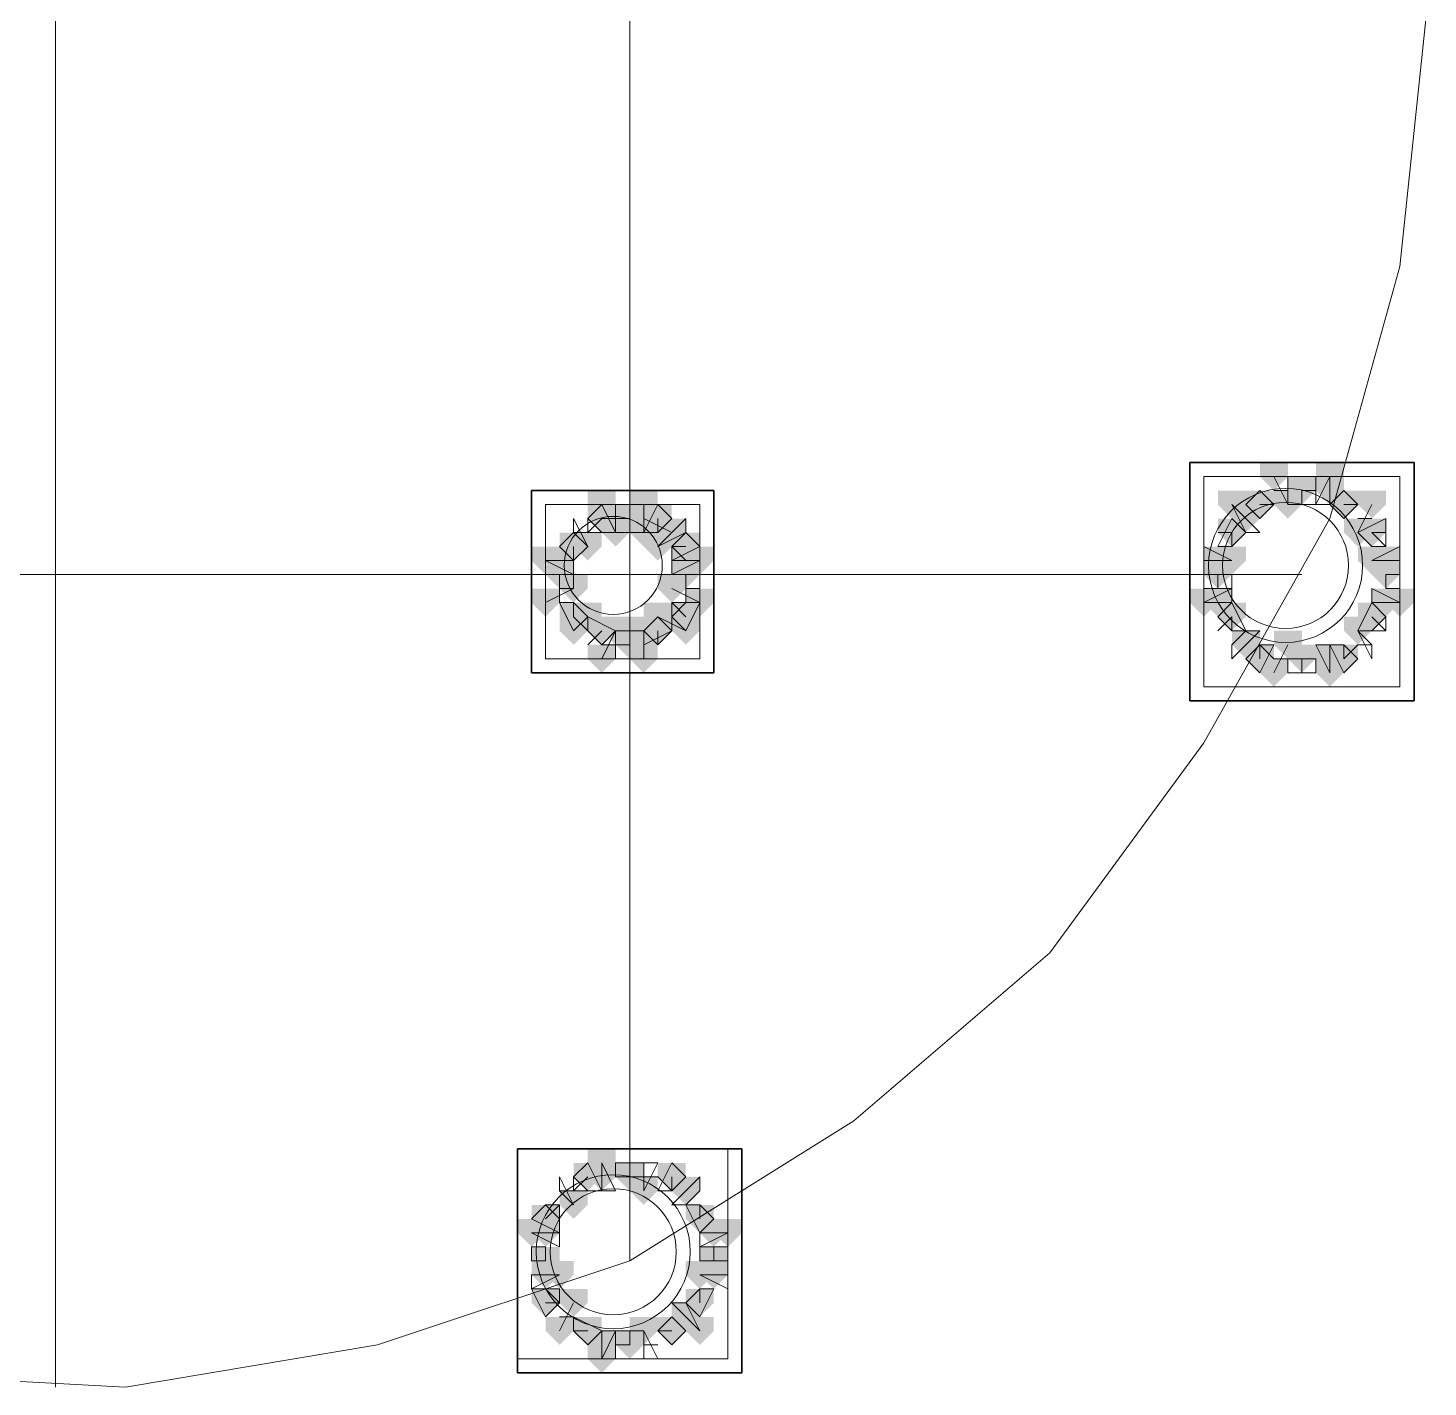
# Model space of a CAD drawing. Header units: millimetres. Extents: x 2315 to 4619, y 1334 to 1897.
# Drawn here: x 3611.92 to 3618.03, y 1548.66 to 1554.59 of the extents above; entities that cross this region are included whole.
import ezdxf

# ---------------------------------------------------------------- set-up
doc = ezdxf.new("R2010")
doc.units = ezdxf.units.MM
for name, color, linetype, true_color in [('PDF_10', 7, 'Continuous', 0x00b85c), ('PDF_AXIS', 7, 'Continuous', 0x00b85c), ('PDF_柱构件', 7, 'Continuous', 0x00b85c), ('PDF_转运站初步方案', 7, 'Continuous', 0x00b85c)]:
    doc.layers.add(name, color=color, linetype=linetype, true_color=true_color)
doc.layers.add('PDF_中心线层', color=1, linetype='Continuous')
doc.layers.add('PDF_粗实线层', color=7, linetype='Continuous')

msp = doc.modelspace()

# ---------------------------------------------------------------- hatches: boundary and pattern name
at = {"layer": 'PDF_10', "transparency": 33554559}
for points in [[(3617.478, 1552.6298), (3617.4169, 1552.6298), (3617.4169, 1552.5687), (3617.478, 1552.5076), (3617.5391, 1552.5687), (3617.5391, 1552.6298)], [(3617.478, 1552.6298), (3617.4169, 1552.6298), (3617.4169, 1552.5687), (3617.478, 1552.5076), (3617.5391, 1552.5687), (3617.5391, 1552.6298)], [(3617.2948, 1552.5687), (3617.2337, 1552.5687), (3617.2337, 1552.5076), (3617.2948, 1552.4466), (3617.3559, 1552.5076), (3617.3559, 1552.5687)], [(3617.2948, 1552.5687), (3617.2337, 1552.5687), (3617.2337, 1552.5076), (3617.2948, 1552.4466), (3617.3559, 1552.5076), (3617.3559, 1552.5687)], [(3617.2948, 1552.5687), (3617.2337, 1552.5687), (3617.2337, 1552.5076), (3617.2948, 1552.4466), (3617.3559, 1552.5076), (3617.3559, 1552.5687)], [(3617.6613, 1552.5687), (3617.6002, 1552.5687), (3617.6002, 1552.5076), (3617.6613, 1552.4466), (3617.7223, 1552.5076), (3617.7223, 1552.5687)], [(3617.6613, 1552.5687), (3617.6002, 1552.5687), (3617.6002, 1552.5076), (3617.6613, 1552.4466), (3617.7223, 1552.5076), (3617.7223, 1552.5687)], [(3617.6613, 1552.5687), (3617.6002, 1552.5687), (3617.6002, 1552.5076), (3617.6613, 1552.4466), (3617.7223, 1552.5076), (3617.7223, 1552.5687)], [(3614.424, 1552.5076), (3614.3629, 1552.5076), (3614.3629, 1552.4466), (3614.424, 1552.3855), (3614.485, 1552.4466), (3614.485, 1552.5076)], [(3614.424, 1552.5076), (3614.3629, 1552.5076), (3614.3629, 1552.4466), (3614.424, 1552.3855), (3614.485, 1552.4466), (3614.485, 1552.5076)], [(3614.5461, 1552.5076), (3614.485, 1552.5076), (3614.485, 1552.4466), (3614.5461, 1552.3855), (3614.6072, 1552.4466), (3614.6072, 1552.5076)], [(3614.5461, 1552.5076), (3614.485, 1552.5076), (3614.485, 1552.4466), (3614.5461, 1552.3855), (3614.6072, 1552.4466), (3614.6072, 1552.5076)], [(3614.6683, 1552.5076), (3614.6072, 1552.5076), (3614.6072, 1552.4466), (3614.6683, 1552.3855), (3614.7294, 1552.4466), (3614.7294, 1552.5076)], [(3614.6683, 1552.5076), (3614.6072, 1552.5076), (3614.6072, 1552.4466), (3614.6683, 1552.3855), (3614.7294, 1552.4466), (3614.7294, 1552.5076)], [(3617.1726, 1552.4466), (3617.1115, 1552.4466), (3617.1115, 1552.3855), (3617.1726, 1552.3244), (3617.2337, 1552.3855), (3617.2337, 1552.4466)], [(3617.1726, 1552.4466), (3617.1115, 1552.4466), (3617.1115, 1552.3855), (3617.1726, 1552.3244), (3617.2337, 1552.3855), (3617.2337, 1552.4466)], [(3617.7834, 1552.4466), (3617.7223, 1552.4466), (3617.7223, 1552.3855), (3617.7834, 1552.3244), (3617.8445, 1552.3855), (3617.8445, 1552.4466)], [(3617.7834, 1552.4466), (3617.7223, 1552.4466), (3617.7223, 1552.3855), (3617.7834, 1552.3244), (3617.8445, 1552.3855), (3617.8445, 1552.4466)], [(3614.3018, 1552.3855), (3614.2407, 1552.3855), (3614.2407, 1552.3244), (3614.3018, 1552.2633), (3614.3629, 1552.3244), (3614.3629, 1552.3855)], [(3614.3018, 1552.3855), (3614.2407, 1552.3855), (3614.2407, 1552.3244), (3614.3018, 1552.2633), (3614.3629, 1552.3244), (3614.3629, 1552.3855)], [(3614.3018, 1552.3855), (3614.2407, 1552.3855), (3614.2407, 1552.3244), (3614.3018, 1552.2633), (3614.3629, 1552.3244), (3614.3629, 1552.3855)], [(3614.7904, 1552.3855), (3614.7294, 1552.3855), (3614.7294, 1552.3244), (3614.7904, 1552.2633), (3614.8515, 1552.3244), (3614.8515, 1552.3855)], [(3614.7904, 1552.3855), (3614.7294, 1552.3855), (3614.7294, 1552.3244), (3614.7904, 1552.2633), (3614.8515, 1552.3244), (3614.8515, 1552.3855)], [(3614.2407, 1552.2633), (3614.1796, 1552.2633), (3614.1796, 1552.2022), (3614.2407, 1552.1412), (3614.3018, 1552.2022), (3614.3018, 1552.2633)], [(3614.2407, 1552.2633), (3614.1796, 1552.2633), (3614.1796, 1552.2022), (3614.2407, 1552.1412), (3614.3018, 1552.2022), (3614.3018, 1552.2633)], [(3614.7904, 1552.2633), (3614.7294, 1552.2633), (3614.7294, 1552.2022), (3614.7904, 1552.1412), (3614.8515, 1552.2022), (3614.8515, 1552.2633)], [(3614.7904, 1552.2633), (3614.7294, 1552.2633), (3614.7294, 1552.2022), (3614.7904, 1552.1412), (3614.8515, 1552.2022), (3614.8515, 1552.2633)], [(3617.1115, 1552.2633), (3617.0505, 1552.2633), (3617.0505, 1552.2022), (3617.1115, 1552.1412), (3617.1726, 1552.2022), (3617.1726, 1552.2633)], [(3617.1115, 1552.2633), (3617.0505, 1552.2633), (3617.0505, 1552.2022), (3617.1115, 1552.1412), (3617.1726, 1552.2022), (3617.1726, 1552.2633)], [(3617.1115, 1552.2633), (3617.0505, 1552.2633), (3617.0505, 1552.2022), (3617.1115, 1552.1412), (3617.1726, 1552.2022), (3617.1726, 1552.2633)], [(3617.8445, 1552.2633), (3617.7834, 1552.2633), (3617.7834, 1552.2022), (3617.8445, 1552.1412), (3617.9056, 1552.2022), (3617.9056, 1552.2633)], [(3617.8445, 1552.2633), (3617.7834, 1552.2633), (3617.7834, 1552.2022), (3617.8445, 1552.1412), (3617.9056, 1552.2022), (3617.9056, 1552.2633)], [(3614.3018, 1552.0801), (3614.2407, 1552.0801), (3614.2407, 1552.019), (3614.3018, 1551.9579), (3614.3629, 1552.019), (3614.3629, 1552.0801)], [(3614.3018, 1552.0801), (3614.2407, 1552.0801), (3614.2407, 1552.019), (3614.3018, 1551.9579), (3614.3629, 1552.019), (3614.3629, 1552.0801)], [(3614.7904, 1552.0801), (3614.7294, 1552.0801), (3614.7294, 1552.019), (3614.7904, 1551.9579), (3614.8515, 1552.019), (3614.8515, 1552.0801)], [(3614.7904, 1552.0801), (3614.7294, 1552.0801), (3614.7294, 1552.019), (3614.7904, 1551.9579), (3614.8515, 1552.019), (3614.8515, 1552.0801)], [(3617.1726, 1552.0801), (3617.1115, 1552.0801), (3617.1115, 1552.019), (3617.1726, 1551.9579), (3617.2337, 1552.019), (3617.2337, 1552.0801)], [(3617.1726, 1552.0801), (3617.1115, 1552.0801), (3617.1115, 1552.019), (3617.1726, 1551.9579), (3617.2337, 1552.019), (3617.2337, 1552.0801)], [(3617.7834, 1552.0801), (3617.7223, 1552.0801), (3617.7223, 1552.019), (3617.7834, 1551.9579), (3617.8445, 1552.019), (3617.8445, 1552.0801)], [(3617.7834, 1552.0801), (3617.7223, 1552.0801), (3617.7223, 1552.019), (3617.7834, 1551.9579), (3617.8445, 1552.019), (3617.8445, 1552.0801)], [(3614.424, 1552.019), (3614.3629, 1552.019), (3614.3629, 1551.9579), (3614.424, 1551.8968), (3614.485, 1551.9579), (3614.485, 1552.019)], [(3614.424, 1552.019), (3614.3629, 1552.019), (3614.3629, 1551.9579), (3614.424, 1551.8968), (3614.485, 1551.9579), (3614.485, 1552.019)], [(3614.6683, 1552.019), (3614.6072, 1552.019), (3614.6072, 1551.9579), (3614.6683, 1551.8968), (3614.7294, 1551.9579), (3614.7294, 1552.019)], [(3614.6683, 1552.019), (3614.6072, 1552.019), (3614.6072, 1551.9579), (3614.6683, 1551.8968), (3614.7294, 1551.9579), (3614.7294, 1552.019)], [(3614.5461, 1551.9579), (3614.485, 1551.9579), (3614.485, 1551.8968), (3614.5461, 1551.8357), (3614.6072, 1551.8968), (3614.6072, 1551.9579)], [(3614.5461, 1551.9579), (3614.485, 1551.9579), (3614.485, 1551.8968), (3614.5461, 1551.8357), (3614.6072, 1551.8968), (3614.6072, 1551.9579)], [(3617.2948, 1551.8968), (3617.2337, 1551.8968), (3617.2337, 1551.8357), (3617.2948, 1551.7747), (3617.3559, 1551.8357), (3617.3559, 1551.8968)], [(3617.2948, 1551.8968), (3617.2337, 1551.8968), (3617.2337, 1551.8357), (3617.2948, 1551.7747), (3617.3559, 1551.8357), (3617.3559, 1551.8968)], [(3617.478, 1551.8968), (3617.4169, 1551.8968), (3617.4169, 1551.8357), (3617.478, 1551.7747), (3617.5391, 1551.8357), (3617.5391, 1551.8968)], [(3617.478, 1551.8968), (3617.4169, 1551.8968), (3617.4169, 1551.8357), (3617.478, 1551.7747), (3617.5391, 1551.8357), (3617.5391, 1551.8968)], [(3617.6613, 1551.8968), (3617.6002, 1551.8968), (3617.6002, 1551.8357), (3617.6613, 1551.7747), (3617.7223, 1551.8357), (3617.7223, 1551.8968)], [(3617.6613, 1551.8968), (3617.6002, 1551.8968), (3617.6002, 1551.8357), (3617.6613, 1551.7747), (3617.7223, 1551.8357), (3617.7223, 1551.8968)], [(3614.3629, 1549.6368), (3614.3018, 1549.6368), (3614.3018, 1549.5757), (3614.3629, 1549.5147), (3614.424, 1549.5757), (3614.424, 1549.6368)], [(3614.3629, 1549.6368), (3614.3018, 1549.6368), (3614.3018, 1549.5757), (3614.3629, 1549.5147), (3614.424, 1549.5757), (3614.424, 1549.6368)], [(3614.5461, 1549.6368), (3614.485, 1549.6368), (3614.485, 1549.5757), (3614.5461, 1549.5147), (3614.6072, 1549.5757), (3614.6072, 1549.6368)], [(3614.5461, 1549.6368), (3614.485, 1549.6368), (3614.485, 1549.5757), (3614.5461, 1549.5147), (3614.6072, 1549.5757), (3614.6072, 1549.6368)], [(3614.7294, 1549.6368), (3614.6683, 1549.6368), (3614.6683, 1549.5757), (3614.7294, 1549.5147), (3614.7904, 1549.5757), (3614.7904, 1549.6368)], [(3614.7294, 1549.6368), (3614.6683, 1549.6368), (3614.6683, 1549.5757), (3614.7294, 1549.5147), (3614.7904, 1549.5757), (3614.7904, 1549.6368)], [(3614.1796, 1549.4536), (3614.1186, 1549.4536), (3614.1186, 1549.3925), (3614.1796, 1549.3314), (3614.2407, 1549.3925), (3614.2407, 1549.4536)], [(3614.1796, 1549.4536), (3614.1186, 1549.4536), (3614.1186, 1549.3925), (3614.1796, 1549.3314), (3614.2407, 1549.3925), (3614.2407, 1549.4536)], [(3614.8515, 1549.4536), (3614.7904, 1549.4536), (3614.7904, 1549.3925), (3614.8515, 1549.3314), (3614.9126, 1549.3925), (3614.9126, 1549.4536)], [(3614.8515, 1549.4536), (3614.7904, 1549.4536), (3614.7904, 1549.3925), (3614.8515, 1549.3314), (3614.9126, 1549.3925), (3614.9126, 1549.4536)], [(3614.1796, 1549.2703), (3614.1186, 1549.2703), (3614.1186, 1549.2093), (3614.1796, 1549.1482), (3614.2407, 1549.2093), (3614.2407, 1549.2703)], [(3614.1796, 1549.2703), (3614.1186, 1549.2703), (3614.1186, 1549.2093), (3614.1796, 1549.1482), (3614.2407, 1549.2093), (3614.2407, 1549.2703)], [(3614.9126, 1549.2703), (3614.8515, 1549.2703), (3614.8515, 1549.2093), (3614.9126, 1549.1482), (3614.9737, 1549.2093), (3614.9737, 1549.2703)], [(3614.9126, 1549.2703), (3614.8515, 1549.2703), (3614.8515, 1549.2093), (3614.9126, 1549.1482), (3614.9737, 1549.2093), (3614.9737, 1549.2703)], [(3614.1796, 1549.0871), (3614.1186, 1549.0871), (3614.1186, 1549.026), (3614.1796, 1548.9649), (3614.2407, 1549.026), (3614.2407, 1549.0871)], [(3614.1796, 1549.0871), (3614.1186, 1549.0871), (3614.1186, 1549.026), (3614.1796, 1548.9649), (3614.2407, 1549.026), (3614.2407, 1549.0871)], [(3614.8515, 1549.0871), (3614.7904, 1549.0871), (3614.7904, 1549.026), (3614.8515, 1548.9649), (3614.9126, 1549.026), (3614.9126, 1549.0871)], [(3614.8515, 1549.0871), (3614.7904, 1549.0871), (3614.7904, 1549.026), (3614.8515, 1548.9649), (3614.9126, 1549.026), (3614.9126, 1549.0871)], [(3614.8515, 1549.0871), (3614.7904, 1549.0871), (3614.7904, 1549.026), (3614.8515, 1548.9649), (3614.9126, 1549.026), (3614.9126, 1549.0871)], [(3614.3629, 1548.9649), (3614.3018, 1548.9649), (3614.3018, 1548.9039), (3614.3629, 1548.8428), (3614.424, 1548.9039), (3614.424, 1548.9649)], [(3614.3629, 1548.9649), (3614.3018, 1548.9649), (3614.3018, 1548.9039), (3614.3629, 1548.8428), (3614.424, 1548.9039), (3614.424, 1548.9649)], [(3614.7294, 1548.9649), (3614.6683, 1548.9649), (3614.6683, 1548.9039), (3614.7294, 1548.8428), (3614.7904, 1548.9039), (3614.7904, 1548.9649)], [(3614.7294, 1548.9649), (3614.6683, 1548.9649), (3614.6683, 1548.9039), (3614.7294, 1548.8428), (3614.7904, 1548.9039), (3614.7904, 1548.9649)], [(3614.7294, 1548.9649), (3614.6683, 1548.9649), (3614.6683, 1548.9039), (3614.7294, 1548.8428), (3614.7904, 1548.9039), (3614.7904, 1548.9649)], [(3614.5461, 1548.9039), (3614.485, 1548.9039), (3614.485, 1548.8428), (3614.5461, 1548.7817), (3614.6072, 1548.8428), (3614.6072, 1548.9039)], [(3614.5461, 1548.9039), (3614.485, 1548.9039), (3614.485, 1548.8428), (3614.5461, 1548.7817), (3614.6072, 1548.8428), (3614.6072, 1548.9039)]]:
    msp.add_hatch(color=256, dxfattribs=at).paths.add_polyline_path(points)
at = {"layer": 'PDF_柱构件', "transparency": 33554559}
for points in [[(3617.3559, 1552.6909), (3617.2948, 1552.6909), (3617.2948, 1552.6298), (3617.3559, 1552.5687), (3617.4169, 1552.6298), (3617.4169, 1552.6909)], [(3617.6002, 1552.6909), (3617.5391, 1552.6909), (3617.5391, 1552.6298), (3617.6002, 1552.5687), (3617.6613, 1552.6298), (3617.6613, 1552.6909)], [(3617.6002, 1552.6298), (3617.5391, 1552.6298), (3617.5391, 1552.5687), (3617.6002, 1552.5076), (3617.6613, 1552.5687), (3617.6613, 1552.6298)], [(3614.424, 1552.5687), (3614.3629, 1552.5687), (3614.3629, 1552.5076), (3614.424, 1552.4466), (3614.485, 1552.5076), (3614.485, 1552.5687)], [(3614.6072, 1552.5687), (3614.5461, 1552.5687), (3614.5461, 1552.5076), (3614.6072, 1552.4466), (3614.6683, 1552.5076), (3614.6683, 1552.5687)], [(3617.1726, 1552.5687), (3617.1115, 1552.5687), (3617.1115, 1552.5076), (3617.1726, 1552.4466), (3617.2337, 1552.5076), (3617.2337, 1552.5687)], [(3617.4169, 1552.5687), (3617.3559, 1552.5687), (3617.3559, 1552.5076), (3617.4169, 1552.4466), (3617.478, 1552.5076), (3617.478, 1552.5687)], [(3617.7834, 1552.5687), (3617.7223, 1552.5687), (3617.7223, 1552.5076), (3617.7834, 1552.4466), (3617.8445, 1552.5076), (3617.8445, 1552.5687)], [(3614.6072, 1552.5076), (3614.5461, 1552.5076), (3614.5461, 1552.4466), (3614.6072, 1552.3855), (3614.6683, 1552.4466), (3614.6683, 1552.5076)], [(3617.2337, 1552.5076), (3617.1726, 1552.5076), (3617.1726, 1552.4466), (3617.2337, 1552.3855), (3617.2948, 1552.4466), (3617.2948, 1552.5076)], [(3614.485, 1552.4466), (3614.424, 1552.4466), (3614.424, 1552.3855), (3614.485, 1552.3244), (3614.5461, 1552.3855), (3614.5461, 1552.4466)], [(3614.6072, 1552.4466), (3614.5461, 1552.4466), (3614.5461, 1552.3855), (3614.6072, 1552.3244), (3614.6683, 1552.3855), (3614.6683, 1552.4466)], [(3614.7294, 1552.4466), (3614.6683, 1552.4466), (3614.6683, 1552.3855), (3614.7294, 1552.3244), (3614.7904, 1552.3855), (3614.7904, 1552.4466)], [(3617.7223, 1552.4466), (3617.6613, 1552.4466), (3617.6613, 1552.3855), (3617.7223, 1552.3244), (3617.7834, 1552.3855), (3617.7834, 1552.4466)], [(3614.3629, 1552.3855), (3614.3018, 1552.3855), (3614.3018, 1552.3244), (3614.3629, 1552.2633), (3614.424, 1552.3244), (3614.424, 1552.3855)], [(3614.6683, 1552.3855), (3614.6072, 1552.3855), (3614.6072, 1552.3244), (3614.6683, 1552.2633), (3614.7294, 1552.3244), (3614.7294, 1552.3855)], [(3614.1796, 1552.3244), (3614.1186, 1552.3244), (3614.1186, 1552.2633), (3614.1796, 1552.2022), (3614.2407, 1552.2633), (3614.2407, 1552.3244)], [(3614.2407, 1552.3244), (3614.1796, 1552.3244), (3614.1796, 1552.2633), (3614.2407, 1552.2022), (3614.3018, 1552.2633), (3614.3018, 1552.3244)], [(3614.7904, 1552.3244), (3614.7294, 1552.3244), (3614.7294, 1552.2633), (3614.7904, 1552.2022), (3614.8515, 1552.2633), (3614.8515, 1552.3244)], [(3614.8515, 1552.3244), (3614.7904, 1552.3244), (3614.7904, 1552.2633), (3614.8515, 1552.2022), (3614.9126, 1552.2633), (3614.9126, 1552.3244)], [(3617.1115, 1552.3244), (3617.0505, 1552.3244), (3617.0505, 1552.2633), (3617.1115, 1552.2022), (3617.1726, 1552.2633), (3617.1726, 1552.3244)], [(3617.1726, 1552.3244), (3617.1115, 1552.3244), (3617.1115, 1552.2633), (3617.1726, 1552.2022), (3617.2337, 1552.2633), (3617.2337, 1552.3244)], [(3617.7834, 1552.3244), (3617.7223, 1552.3244), (3617.7223, 1552.2633), (3617.7834, 1552.2022), (3617.8445, 1552.2633), (3617.8445, 1552.3244)], [(3617.8445, 1552.3244), (3617.7834, 1552.3244), (3617.7834, 1552.2633), (3617.8445, 1552.2022), (3617.9056, 1552.2633), (3617.9056, 1552.3244)], [(3614.3018, 1552.2022), (3614.2407, 1552.2022), (3614.2407, 1552.1412), (3614.3018, 1552.0801), (3614.3629, 1552.1412), (3614.3629, 1552.2022)], [(3614.7294, 1552.2022), (3614.6683, 1552.2022), (3614.6683, 1552.1412), (3614.7294, 1552.0801), (3614.7904, 1552.1412), (3614.7904, 1552.2022)], [(3614.1796, 1552.1412), (3614.1186, 1552.1412), (3614.1186, 1552.0801), (3614.1796, 1552.019), (3614.2407, 1552.0801), (3614.2407, 1552.1412)], [(3614.8515, 1552.1412), (3614.7904, 1552.1412), (3614.7904, 1552.0801), (3614.8515, 1552.019), (3614.9126, 1552.0801), (3614.9126, 1552.1412)], [(3617.0505, 1552.1412), (3616.9894, 1552.1412), (3616.9894, 1552.0801), (3617.0505, 1552.019), (3617.1115, 1552.0801), (3617.1115, 1552.1412)], [(3617.1115, 1552.1412), (3617.0505, 1552.1412), (3617.0505, 1552.0801), (3617.1115, 1552.019), (3617.1726, 1552.0801), (3617.1726, 1552.1412)], [(3617.8445, 1552.1412), (3617.7834, 1552.1412), (3617.7834, 1552.0801), (3617.8445, 1552.019), (3617.9056, 1552.0801), (3617.9056, 1552.1412)], [(3617.9056, 1552.1412), (3617.8445, 1552.1412), (3617.8445, 1552.0801), (3617.9056, 1552.019), (3617.9667, 1552.0801), (3617.9667, 1552.1412)], [(3614.3629, 1552.0801), (3614.3018, 1552.0801), (3614.3018, 1552.019), (3614.3629, 1551.9579), (3614.424, 1552.019), (3614.424, 1552.0801)], [(3614.6683, 1552.0801), (3614.6072, 1552.0801), (3614.6072, 1552.019), (3614.6683, 1551.9579), (3614.7294, 1552.019), (3614.7294, 1552.0801)], [(3614.3018, 1552.019), (3614.2407, 1552.019), (3614.2407, 1551.9579), (3614.3018, 1551.8968), (3614.3629, 1551.9579), (3614.3629, 1552.019)], [(3614.485, 1552.019), (3614.424, 1552.019), (3614.424, 1551.9579), (3614.485, 1551.8968), (3614.5461, 1551.9579), (3614.5461, 1552.019)], [(3614.6072, 1552.019), (3614.5461, 1552.019), (3614.5461, 1551.9579), (3614.6072, 1551.8968), (3614.6683, 1551.9579), (3614.6683, 1552.019)], [(3614.7904, 1552.019), (3614.7294, 1552.019), (3614.7294, 1551.9579), (3614.7904, 1551.8968), (3614.8515, 1551.9579), (3614.8515, 1552.019)], [(3617.7223, 1552.019), (3617.6613, 1552.019), (3617.6613, 1551.9579), (3617.7223, 1551.8968), (3617.7834, 1551.9579), (3617.7834, 1552.019)], [(3614.6072, 1551.9579), (3614.5461, 1551.9579), (3614.5461, 1551.8968), (3614.6072, 1551.8357), (3614.6683, 1551.8968), (3614.6683, 1551.9579)], [(3617.2337, 1551.9579), (3617.1726, 1551.9579), (3617.1726, 1551.8968), (3617.2337, 1551.8357), (3617.2948, 1551.8968), (3617.2948, 1551.9579)], [(3617.4169, 1551.9579), (3617.3559, 1551.9579), (3617.3559, 1551.8968), (3617.4169, 1551.8357), (3617.478, 1551.8968), (3617.478, 1551.9579)], [(3614.424, 1551.8968), (3614.3629, 1551.8968), (3614.3629, 1551.8357), (3614.424, 1551.7747), (3614.485, 1551.8357), (3614.485, 1551.8968)], [(3614.6072, 1551.8968), (3614.5461, 1551.8968), (3614.5461, 1551.8357), (3614.6072, 1551.7747), (3614.6683, 1551.8357), (3614.6683, 1551.8968)], [(3617.6002, 1551.8968), (3617.5391, 1551.8968), (3617.5391, 1551.8357), (3617.6002, 1551.7747), (3617.6613, 1551.8357), (3617.6613, 1551.8968)], [(3617.3559, 1551.8357), (3617.2948, 1551.8357), (3617.2948, 1551.7747), (3617.3559, 1551.7136), (3617.4169, 1551.7747), (3617.4169, 1551.8357)], [(3617.6002, 1551.8357), (3617.5391, 1551.8357), (3617.5391, 1551.7747), (3617.6002, 1551.7136), (3617.6613, 1551.7747), (3617.6613, 1551.8357)], [(3614.424, 1549.6979), (3614.3629, 1549.6979), (3614.3629, 1549.6368), (3614.424, 1549.5757), (3614.485, 1549.6368), (3614.485, 1549.6979)], [(3614.424, 1549.6368), (3614.3629, 1549.6368), (3614.3629, 1549.5757), (3614.424, 1549.5147), (3614.485, 1549.5757), (3614.485, 1549.6368)], [(3614.6072, 1549.5757), (3614.5461, 1549.5757), (3614.5461, 1549.5147), (3614.6072, 1549.4536), (3614.6683, 1549.5147), (3614.6683, 1549.5757)], [(3614.7904, 1549.5757), (3614.7294, 1549.5757), (3614.7294, 1549.5147), (3614.7904, 1549.4536), (3614.8515, 1549.5147), (3614.8515, 1549.5757)], [(3614.3018, 1549.5147), (3614.2407, 1549.5147), (3614.2407, 1549.4536), (3614.3018, 1549.3925), (3614.3629, 1549.4536), (3614.3629, 1549.5147)], [(3614.1186, 1549.3925), (3614.0575, 1549.3925), (3614.0575, 1549.3314), (3614.1186, 1549.2703), (3614.1796, 1549.3314), (3614.1796, 1549.3925)], [(3614.1796, 1549.3925), (3614.1186, 1549.3925), (3614.1186, 1549.3314), (3614.1796, 1549.2703), (3614.2407, 1549.3314), (3614.2407, 1549.3925)], [(3614.9126, 1549.3925), (3614.8515, 1549.3925), (3614.8515, 1549.3314), (3614.9126, 1549.2703), (3614.9737, 1549.3314), (3614.9737, 1549.3925)], [(3614.9737, 1549.3925), (3614.9126, 1549.3925), (3614.9126, 1549.3314), (3614.9737, 1549.2703), (3615.0348, 1549.3314), (3615.0348, 1549.3925)], [(3614.1796, 1549.2093), (3614.1186, 1549.2093), (3614.1186, 1549.1482), (3614.1796, 1549.0871), (3614.2407, 1549.1482), (3614.2407, 1549.2093)], [(3614.2407, 1549.2093), (3614.1796, 1549.2093), (3614.1796, 1549.1482), (3614.2407, 1549.0871), (3614.3018, 1549.1482), (3614.3018, 1549.2093)], [(3614.8515, 1549.2093), (3614.7904, 1549.2093), (3614.7904, 1549.1482), (3614.8515, 1549.0871), (3614.9126, 1549.1482), (3614.9126, 1549.2093)], [(3614.9126, 1549.2093), (3614.8515, 1549.2093), (3614.8515, 1549.1482), (3614.9126, 1549.0871), (3614.9737, 1549.1482), (3614.9737, 1549.2093)], [(3614.3018, 1549.0871), (3614.2407, 1549.0871), (3614.2407, 1549.026), (3614.3018, 1548.9649), (3614.3629, 1549.026), (3614.3629, 1549.0871)], [(3614.7904, 1549.026), (3614.7294, 1549.026), (3614.7294, 1548.9649), (3614.7904, 1548.9039), (3614.8515, 1548.9649), (3614.8515, 1549.026)], [(3614.2407, 1548.9649), (3614.1796, 1548.9649), (3614.1796, 1548.9039), (3614.2407, 1548.8428), (3614.3018, 1548.9039), (3614.3018, 1548.9649)], [(3614.6072, 1548.9649), (3614.5461, 1548.9649), (3614.5461, 1548.9039), (3614.6072, 1548.8428), (3614.6683, 1548.9039), (3614.6683, 1548.9649)], [(3614.8515, 1548.9649), (3614.7904, 1548.9649), (3614.7904, 1548.9039), (3614.8515, 1548.8428), (3614.9126, 1548.9039), (3614.9126, 1548.9649)], [(3614.424, 1548.9039), (3614.3629, 1548.9039), (3614.3629, 1548.8428), (3614.424, 1548.7817), (3614.485, 1548.8428), (3614.485, 1548.9039)], [(3614.424, 1548.8428), (3614.3629, 1548.8428), (3614.3629, 1548.7817), (3614.424, 1548.7206), (3614.485, 1548.7817), (3614.485, 1548.8428)]]:
    msp.add_hatch(color=256, dxfattribs=at).paths.add_polyline_path(points)
at = {"layer": 'PDF_转运站初步方案', "transparency": 33554559}
for points in [[(3617.478, 1552.6298), (3617.4169, 1552.6298), (3617.4169, 1552.5687), (3617.478, 1552.5076), (3617.5391, 1552.5687), (3617.5391, 1552.6298)], [(3617.478, 1552.6298), (3617.4169, 1552.6298), (3617.4169, 1552.5687), (3617.478, 1552.5076), (3617.5391, 1552.5687), (3617.5391, 1552.6298)], [(3617.2948, 1552.5687), (3617.2337, 1552.5687), (3617.2337, 1552.5076), (3617.2948, 1552.4466), (3617.3559, 1552.5076), (3617.3559, 1552.5687)], [(3617.2948, 1552.5687), (3617.2337, 1552.5687), (3617.2337, 1552.5076), (3617.2948, 1552.4466), (3617.3559, 1552.5076), (3617.3559, 1552.5687)], [(3617.6613, 1552.5687), (3617.6002, 1552.5687), (3617.6002, 1552.5076), (3617.6613, 1552.4466), (3617.7223, 1552.5076), (3617.7223, 1552.5687)], [(3617.6613, 1552.5687), (3617.6002, 1552.5687), (3617.6002, 1552.5076), (3617.6613, 1552.4466), (3617.7223, 1552.5076), (3617.7223, 1552.5687)], [(3614.424, 1552.5076), (3614.3629, 1552.5076), (3614.3629, 1552.4466), (3614.424, 1552.3855), (3614.485, 1552.4466), (3614.485, 1552.5076)], [(3614.424, 1552.5076), (3614.3629, 1552.5076), (3614.3629, 1552.4466), (3614.424, 1552.3855), (3614.485, 1552.4466), (3614.485, 1552.5076)], [(3614.5461, 1552.5076), (3614.485, 1552.5076), (3614.485, 1552.4466), (3614.5461, 1552.3855), (3614.6072, 1552.4466), (3614.6072, 1552.5076)], [(3614.5461, 1552.5076), (3614.485, 1552.5076), (3614.485, 1552.4466), (3614.5461, 1552.3855), (3614.6072, 1552.4466), (3614.6072, 1552.5076)], [(3614.6683, 1552.5076), (3614.6072, 1552.5076), (3614.6072, 1552.4466), (3614.6683, 1552.3855), (3614.7294, 1552.4466), (3614.7294, 1552.5076)], [(3614.6683, 1552.5076), (3614.6072, 1552.5076), (3614.6072, 1552.4466), (3614.6683, 1552.3855), (3614.7294, 1552.4466), (3614.7294, 1552.5076)], [(3617.1726, 1552.4466), (3617.1115, 1552.4466), (3617.1115, 1552.3855), (3617.1726, 1552.3244), (3617.2337, 1552.3855), (3617.2337, 1552.4466)], [(3617.1726, 1552.4466), (3617.1115, 1552.4466), (3617.1115, 1552.3855), (3617.1726, 1552.3244), (3617.2337, 1552.3855), (3617.2337, 1552.4466)], [(3617.7834, 1552.4466), (3617.7223, 1552.4466), (3617.7223, 1552.3855), (3617.7834, 1552.3244), (3617.8445, 1552.3855), (3617.8445, 1552.4466)], [(3617.7834, 1552.4466), (3617.7223, 1552.4466), (3617.7223, 1552.3855), (3617.7834, 1552.3244), (3617.8445, 1552.3855), (3617.8445, 1552.4466)], [(3614.3018, 1552.3855), (3614.2407, 1552.3855), (3614.2407, 1552.3244), (3614.3018, 1552.2633), (3614.3629, 1552.3244), (3614.3629, 1552.3855)], [(3614.3018, 1552.3855), (3614.2407, 1552.3855), (3614.2407, 1552.3244), (3614.3018, 1552.2633), (3614.3629, 1552.3244), (3614.3629, 1552.3855)], [(3614.7904, 1552.3855), (3614.7294, 1552.3855), (3614.7294, 1552.3244), (3614.7904, 1552.2633), (3614.8515, 1552.3244), (3614.8515, 1552.3855)], [(3614.7904, 1552.3855), (3614.7294, 1552.3855), (3614.7294, 1552.3244), (3614.7904, 1552.2633), (3614.8515, 1552.3244), (3614.8515, 1552.3855)], [(3614.2407, 1552.2633), (3614.1796, 1552.2633), (3614.1796, 1552.2022), (3614.2407, 1552.1412), (3614.3018, 1552.2022), (3614.3018, 1552.2633)], [(3614.2407, 1552.2633), (3614.1796, 1552.2633), (3614.1796, 1552.2022), (3614.2407, 1552.1412), (3614.3018, 1552.2022), (3614.3018, 1552.2633)], [(3614.7904, 1552.2633), (3614.7294, 1552.2633), (3614.7294, 1552.2022), (3614.7904, 1552.1412), (3614.8515, 1552.2022), (3614.8515, 1552.2633)], [(3614.7904, 1552.2633), (3614.7294, 1552.2633), (3614.7294, 1552.2022), (3614.7904, 1552.1412), (3614.8515, 1552.2022), (3614.8515, 1552.2633)], [(3617.1115, 1552.2633), (3617.0505, 1552.2633), (3617.0505, 1552.2022), (3617.1115, 1552.1412), (3617.1726, 1552.2022), (3617.1726, 1552.2633)], [(3617.1115, 1552.2633), (3617.0505, 1552.2633), (3617.0505, 1552.2022), (3617.1115, 1552.1412), (3617.1726, 1552.2022), (3617.1726, 1552.2633)], [(3617.8445, 1552.2633), (3617.7834, 1552.2633), (3617.7834, 1552.2022), (3617.8445, 1552.1412), (3617.9056, 1552.2022), (3617.9056, 1552.2633)], [(3617.8445, 1552.2633), (3617.7834, 1552.2633), (3617.7834, 1552.2022), (3617.8445, 1552.1412), (3617.9056, 1552.2022), (3617.9056, 1552.2633)], [(3614.3018, 1552.0801), (3614.2407, 1552.0801), (3614.2407, 1552.019), (3614.3018, 1551.9579), (3614.3629, 1552.019), (3614.3629, 1552.0801)], [(3614.3018, 1552.0801), (3614.2407, 1552.0801), (3614.2407, 1552.019), (3614.3018, 1551.9579), (3614.3629, 1552.019), (3614.3629, 1552.0801)], [(3614.7904, 1552.0801), (3614.7294, 1552.0801), (3614.7294, 1552.019), (3614.7904, 1551.9579), (3614.8515, 1552.019), (3614.8515, 1552.0801)], [(3614.7904, 1552.0801), (3614.7294, 1552.0801), (3614.7294, 1552.019), (3614.7904, 1551.9579), (3614.8515, 1552.019), (3614.8515, 1552.0801)], [(3617.1726, 1552.0801), (3617.1115, 1552.0801), (3617.1115, 1552.019), (3617.1726, 1551.9579), (3617.2337, 1552.019), (3617.2337, 1552.0801)], [(3617.1726, 1552.0801), (3617.1115, 1552.0801), (3617.1115, 1552.019), (3617.1726, 1551.9579), (3617.2337, 1552.019), (3617.2337, 1552.0801)], [(3617.7834, 1552.0801), (3617.7223, 1552.0801), (3617.7223, 1552.019), (3617.7834, 1551.9579), (3617.8445, 1552.019), (3617.8445, 1552.0801)], [(3617.7834, 1552.0801), (3617.7223, 1552.0801), (3617.7223, 1552.019), (3617.7834, 1551.9579), (3617.8445, 1552.019), (3617.8445, 1552.0801)], [(3614.424, 1552.019), (3614.3629, 1552.019), (3614.3629, 1551.9579), (3614.424, 1551.8968), (3614.485, 1551.9579), (3614.485, 1552.019)], [(3614.424, 1552.019), (3614.3629, 1552.019), (3614.3629, 1551.9579), (3614.424, 1551.8968), (3614.485, 1551.9579), (3614.485, 1552.019)], [(3614.6683, 1552.019), (3614.6072, 1552.019), (3614.6072, 1551.9579), (3614.6683, 1551.8968), (3614.7294, 1551.9579), (3614.7294, 1552.019)], [(3614.6683, 1552.019), (3614.6072, 1552.019), (3614.6072, 1551.9579), (3614.6683, 1551.8968), (3614.7294, 1551.9579), (3614.7294, 1552.019)], [(3614.5461, 1551.9579), (3614.485, 1551.9579), (3614.485, 1551.8968), (3614.5461, 1551.8357), (3614.6072, 1551.8968), (3614.6072, 1551.9579)], [(3614.5461, 1551.9579), (3614.485, 1551.9579), (3614.485, 1551.8968), (3614.5461, 1551.8357), (3614.6072, 1551.8968), (3614.6072, 1551.9579)], [(3617.2948, 1551.8968), (3617.2337, 1551.8968), (3617.2337, 1551.8357), (3617.2948, 1551.7747), (3617.3559, 1551.8357), (3617.3559, 1551.8968)], [(3617.2948, 1551.8968), (3617.2337, 1551.8968), (3617.2337, 1551.8357), (3617.2948, 1551.7747), (3617.3559, 1551.8357), (3617.3559, 1551.8968)], [(3617.478, 1551.8968), (3617.4169, 1551.8968), (3617.4169, 1551.8357), (3617.478, 1551.7747), (3617.5391, 1551.8357), (3617.5391, 1551.8968)], [(3617.478, 1551.8968), (3617.4169, 1551.8968), (3617.4169, 1551.8357), (3617.478, 1551.7747), (3617.5391, 1551.8357), (3617.5391, 1551.8968)], [(3617.6613, 1551.8968), (3617.6002, 1551.8968), (3617.6002, 1551.8357), (3617.6613, 1551.7747), (3617.7223, 1551.8357), (3617.7223, 1551.8968)], [(3617.6613, 1551.8968), (3617.6002, 1551.8968), (3617.6002, 1551.8357), (3617.6613, 1551.7747), (3617.7223, 1551.8357), (3617.7223, 1551.8968)], [(3614.3629, 1549.6368), (3614.3018, 1549.6368), (3614.3018, 1549.5757), (3614.3629, 1549.5147), (3614.424, 1549.5757), (3614.424, 1549.6368)], [(3614.3629, 1549.6368), (3614.3018, 1549.6368), (3614.3018, 1549.5757), (3614.3629, 1549.5147), (3614.424, 1549.5757), (3614.424, 1549.6368)], [(3614.5461, 1549.6368), (3614.485, 1549.6368), (3614.485, 1549.5757), (3614.5461, 1549.5147), (3614.6072, 1549.5757), (3614.6072, 1549.6368)], [(3614.5461, 1549.6368), (3614.485, 1549.6368), (3614.485, 1549.5757), (3614.5461, 1549.5147), (3614.6072, 1549.5757), (3614.6072, 1549.6368)], [(3614.7294, 1549.6368), (3614.6683, 1549.6368), (3614.6683, 1549.5757), (3614.7294, 1549.5147), (3614.7904, 1549.5757), (3614.7904, 1549.6368)], [(3614.7294, 1549.6368), (3614.6683, 1549.6368), (3614.6683, 1549.5757), (3614.7294, 1549.5147), (3614.7904, 1549.5757), (3614.7904, 1549.6368)], [(3614.1796, 1549.4536), (3614.1186, 1549.4536), (3614.1186, 1549.3925), (3614.1796, 1549.3314), (3614.2407, 1549.3925), (3614.2407, 1549.4536)], [(3614.1796, 1549.4536), (3614.1186, 1549.4536), (3614.1186, 1549.3925), (3614.1796, 1549.3314), (3614.2407, 1549.3925), (3614.2407, 1549.4536)], [(3614.8515, 1549.4536), (3614.7904, 1549.4536), (3614.7904, 1549.3925), (3614.8515, 1549.3314), (3614.9126, 1549.3925), (3614.9126, 1549.4536)], [(3614.8515, 1549.4536), (3614.7904, 1549.4536), (3614.7904, 1549.3925), (3614.8515, 1549.3314), (3614.9126, 1549.3925), (3614.9126, 1549.4536)], [(3614.1796, 1549.2703), (3614.1186, 1549.2703), (3614.1186, 1549.2093), (3614.1796, 1549.1482), (3614.2407, 1549.2093), (3614.2407, 1549.2703)], [(3614.1796, 1549.2703), (3614.1186, 1549.2703), (3614.1186, 1549.2093), (3614.1796, 1549.1482), (3614.2407, 1549.2093), (3614.2407, 1549.2703)], [(3614.9126, 1549.2703), (3614.8515, 1549.2703), (3614.8515, 1549.2093), (3614.9126, 1549.1482), (3614.9737, 1549.2093), (3614.9737, 1549.2703)], [(3614.9126, 1549.2703), (3614.8515, 1549.2703), (3614.8515, 1549.2093), (3614.9126, 1549.1482), (3614.9737, 1549.2093), (3614.9737, 1549.2703)], [(3614.1796, 1549.0871), (3614.1186, 1549.0871), (3614.1186, 1549.026), (3614.1796, 1548.9649), (3614.2407, 1549.026), (3614.2407, 1549.0871)], [(3614.1796, 1549.0871), (3614.1186, 1549.0871), (3614.1186, 1549.026), (3614.1796, 1548.9649), (3614.2407, 1549.026), (3614.2407, 1549.0871)], [(3614.8515, 1549.0871), (3614.7904, 1549.0871), (3614.7904, 1549.026), (3614.8515, 1548.9649), (3614.9126, 1549.026), (3614.9126, 1549.0871)], [(3614.8515, 1549.0871), (3614.7904, 1549.0871), (3614.7904, 1549.026), (3614.8515, 1548.9649), (3614.9126, 1549.026), (3614.9126, 1549.0871)], [(3614.3629, 1548.9649), (3614.3018, 1548.9649), (3614.3018, 1548.9039), (3614.3629, 1548.8428), (3614.424, 1548.9039), (3614.424, 1548.9649)], [(3614.3629, 1548.9649), (3614.3018, 1548.9649), (3614.3018, 1548.9039), (3614.3629, 1548.8428), (3614.424, 1548.9039), (3614.424, 1548.9649)], [(3614.7294, 1548.9649), (3614.6683, 1548.9649), (3614.6683, 1548.9039), (3614.7294, 1548.8428), (3614.7904, 1548.9039), (3614.7904, 1548.9649)], [(3614.7294, 1548.9649), (3614.6683, 1548.9649), (3614.6683, 1548.9039), (3614.7294, 1548.8428), (3614.7904, 1548.9039), (3614.7904, 1548.9649)], [(3614.5461, 1548.9039), (3614.485, 1548.9039), (3614.485, 1548.8428), (3614.5461, 1548.7817), (3614.6072, 1548.8428), (3614.6072, 1548.9039)], [(3614.5461, 1548.9039), (3614.485, 1548.9039), (3614.485, 1548.8428), (3614.5461, 1548.7817), (3614.6072, 1548.8428), (3614.6072, 1548.9039)]]:
    msp.add_hatch(color=256, dxfattribs=at).paths.add_polyline_path(points)

# ---------------------------------------------------------------- linework, layer by layer
at = {"layer": 'PDF_10', "lineweight": 18}
for points in [[(3617.478, 1552.5076), (3617.478, 1552.5687), (3617.5391, 1552.5687)], [(3614.485, 1552.4466), (3614.5461, 1552.4466), (3614.5461, 1552.5076)], [(3617.2948, 1552.5076), (3617.3559, 1552.5076)], [(3617.6613, 1552.5076), (3617.7223, 1552.5076)], [(3614.3629, 1552.3855), (3614.424, 1552.4466)], [(3614.424, 1552.3855), (3614.3629, 1552.4466)], [(3614.6072, 1552.4466), (3614.7294, 1552.3855)], [(3614.6683, 1552.3855), (3614.6683, 1552.4466)], [(3617.1726, 1552.3244), (3617.1726, 1552.3855), (3617.1115, 1552.3855)], [(3617.8445, 1552.3855), (3617.7834, 1552.3855), (3617.8445, 1552.3244)], [(3614.3018, 1552.2633), (3614.3018, 1552.3244)], [(3614.7904, 1552.3244), (3614.7294, 1552.3244), (3614.7904, 1552.2633)], [(3614.2407, 1552.1412), (3614.2407, 1552.2022), (3614.3018, 1552.2022)], [(3614.8515, 1552.2022), (3614.7904, 1552.2022), (3614.7904, 1552.1412)], [(3617.1115, 1552.1412), (3617.1115, 1552.2022)], [(3617.9056, 1552.2022), (3617.8445, 1552.2022), (3617.8445, 1552.1412)], [(3614.3018, 1552.019), (3614.3018, 1552.0801), (3614.3018, 1552.019)], [(3614.7904, 1552.0801), (3614.7294, 1552.019)], [(3614.7294, 1552.0801), (3614.7904, 1552.019)], [(3617.1726, 1551.9579), (3617.1726, 1552.019), (3617.1115, 1551.9579)], [(3617.8445, 1552.019), (3617.7834, 1551.9579)], [(3617.7834, 1552.019), (3617.8445, 1551.9579)], [(3614.424, 1551.8968), (3614.3629, 1551.9579)], [(3614.424, 1551.9579), (3614.3629, 1551.8968)], [(3614.5461, 1551.9579), (3614.5461, 1551.8968), (3614.485, 1551.8968)], [(3614.7294, 1551.9579), (3614.6072, 1551.8968)], [(3614.6683, 1551.9579), (3614.6683, 1551.8968)], [(3617.3559, 1551.8357), (3617.2948, 1551.8968), (3617.2948, 1551.8357)], [(3617.7223, 1551.8968), (3617.6613, 1551.8357), (3617.6613, 1551.8968)], [(3617.5391, 1551.8357), (3617.478, 1551.8357), (3617.478, 1551.7747)], [(3614.5461, 1549.6368), (3614.5461, 1549.5757), (3614.485, 1549.5757)], [(3614.3629, 1549.5757), (3614.3018, 1549.5147)], [(3614.3629, 1549.5147), (3614.3018, 1549.5757)], [(3614.7294, 1549.5757), (3614.7294, 1549.5147), (3614.6683, 1549.5757)], [(3614.2407, 1549.4536), (3614.1796, 1549.3925)], [(3614.2407, 1549.3925), (3614.1796, 1549.4536)], [(3614.8515, 1549.4536), (3614.8515, 1549.3925), (3614.8515, 1549.4536)], [(3614.1796, 1549.2703), (3614.1796, 1549.2093), (3614.1186, 1549.2093)], [(3614.8515, 1549.2093), (3614.9126, 1549.2093), (3614.9126, 1549.2703)], [(3614.1796, 1549.0871), (3614.2407, 1549.026), (3614.1796, 1549.026)], [(3614.8515, 1549.026), (3614.8515, 1549.0871)], [(3614.3018, 1548.9039), (3614.3629, 1548.9039), (3614.3018, 1548.9039)], [(3614.485, 1548.8428), (3614.5461, 1548.8428), (3614.5461, 1548.9039)], [(3614.6683, 1548.9039), (3614.7294, 1548.9039)]]:
    msp.add_lwpolyline(points, dxfattribs=at)
at = {"layer": 'PDF_AXIS', "lineweight": 18}
for points in [[(3617.9056, 1551.7136), (3617.9056, 1552.6298), (3617.0505, 1552.6298), (3617.0505, 1551.7136)], [(3614.8515, 1551.8357), (3614.8515, 1552.5076), (3614.1796, 1552.5076), (3614.1796, 1551.8357)], [(3614.0575, 1548.7817), (3614.0575, 1549.6979), (3614.9737, 1549.6979), (3614.9737, 1548.7817)]]:
    msp.add_lwpolyline(points, close=True, dxfattribs=at)
at = {"layer": 'PDF_中心线层', "color": 112, "lineweight": 18, "true_color": 0x00b85c}
msp.add_lwpolyline([(3612.0418, 1560.6925), (3612.0418, 1548.6595)], close=True, dxfattribs=at)
for points in [[(3614.5461, 1549.2093), (3614.5461, 1560.1428)], [(3618.0277, 1554.7066), (3617.9056, 1553.546), (3617.6002, 1552.4466), (3617.0505, 1551.4693), (3616.3786, 1550.553), (3615.5234, 1549.8201), (3614.5461, 1549.2093), (3613.4467, 1548.8428), (3612.3472, 1548.6595), (3611.1867, 1548.7206), (3610.0872, 1549.026), (3609.0488, 1549.5147), (3608.9877, 1549.5147)], [(3606.6056, 1552.2022), (3617.478, 1552.2022)]]:
    msp.add_lwpolyline(points, dxfattribs=at)
at = {"layer": 'PDF_柱构件', "lineweight": 18}
for points in [[(3617.3559, 1552.6298), (3617.4169, 1552.5076)], [(3617.4169, 1552.5076), (3617.5391, 1552.5076), (3617.5391, 1552.6298), (3617.4169, 1552.6298)], [(3617.6002, 1552.6298), (3617.5391, 1552.5076), (3617.6002, 1552.5076)], [(3617.2948, 1552.4466), (3617.3559, 1552.5076), (3617.2948, 1552.5687), (3617.2337, 1552.5076)], [(3617.6002, 1552.5076), (3617.6613, 1552.4466), (3617.7223, 1552.5076), (3617.6613, 1552.5687)], [(3614.3629, 1552.3855), (3614.485, 1552.3855), (3614.424, 1552.5076), (3614.3629, 1552.4466)], [(3614.424, 1552.5076), (3614.485, 1552.3855)], [(3614.485, 1552.3855), (3614.6072, 1552.3855), (3614.6072, 1552.5076), (3614.485, 1552.5076)], [(3614.6072, 1552.5076), (3614.6072, 1552.3855)], [(3614.6072, 1552.3855), (3614.6683, 1552.3855), (3614.7294, 1552.4466), (3614.6683, 1552.5076)], [(3617.1726, 1552.5076), (3617.2337, 1552.3855), (3617.2948, 1552.3855)], [(3617.7834, 1552.5076), (3617.7223, 1552.3855)], [(3614.7904, 1552.4466), (3614.6683, 1552.3244), (3614.7904, 1552.3855)], [(3617.1726, 1552.3244), (3617.2337, 1552.3855), (3617.1726, 1552.4466), (3617.1115, 1552.3244)], [(3617.7223, 1552.3855), (3617.7834, 1552.3244), (3617.8445, 1552.3244), (3617.8445, 1552.4466)], [(3614.3018, 1552.2633), (3614.3629, 1552.3244), (3614.3018, 1552.3855), (3614.2407, 1552.3244)], [(3614.7294, 1552.3244), (3614.7294, 1552.2633), (3614.8515, 1552.3244), (3614.7904, 1552.3855)], [(3617.0505, 1552.2633), (3617.1726, 1552.2633), (3617.0505, 1552.3244)], [(3617.9056, 1552.3244), (3617.7834, 1552.2633), (3617.9056, 1552.2633)], [(3614.1796, 1552.2633), (3614.3018, 1552.2022), (3614.3018, 1552.2633)], [(3614.8515, 1552.2633), (3614.7294, 1552.2633), (3614.7294, 1552.2022)], [(3614.3018, 1552.1412), (3614.3018, 1552.2022), (3614.2407, 1552.2022), (3614.2407, 1552.1412)], [(3614.7904, 1552.2022), (3614.7904, 1552.1412), (3614.8515, 1552.1412), (3614.8515, 1552.2022)], [(3617.1726, 1552.1412), (3617.1726, 1552.2022), (3617.0505, 1552.2022), (3617.0505, 1552.1412)], [(3617.8445, 1552.2022), (3617.8445, 1552.1412), (3617.9056, 1552.1412), (3617.9056, 1552.2022)], [(3614.1796, 1552.0801), (3614.3018, 1552.1412)], [(3614.8515, 1552.0801), (3614.7294, 1552.1412)], [(3617.0505, 1552.0801), (3617.1726, 1552.0801), (3617.1726, 1552.1412)], [(3617.9056, 1552.0801), (3617.7834, 1552.1412), (3617.7834, 1552.0801)], [(3614.3629, 1552.019), (3614.3018, 1552.0801), (3614.2407, 1552.0801), (3614.3018, 1551.9579)], [(3614.7294, 1552.0801), (3614.7294, 1552.019), (3614.7904, 1551.9579), (3614.8515, 1552.0801)], [(3617.2337, 1551.9579), (3617.1726, 1552.0801), (3617.1115, 1552.019), (3617.1726, 1551.9579)], [(3617.7834, 1552.0801), (3617.7223, 1551.9579), (3617.8445, 1551.9579), (3617.8445, 1552.019)], [(3614.3018, 1551.9579), (3614.3629, 1552.019)], [(3614.485, 1551.9579), (3614.3629, 1552.019), (3614.3629, 1551.9579), (3614.424, 1551.8968)], [(3614.6683, 1552.019), (3614.6072, 1551.9579), (3614.6683, 1551.8968), (3614.7294, 1551.9579)], [(3614.7904, 1551.9579), (3614.6683, 1552.019)], [(3614.424, 1551.8357), (3614.485, 1551.9579)], [(3614.6072, 1551.9579), (3614.485, 1551.9579), (3614.485, 1551.8357), (3614.6072, 1551.8357)], [(3614.6072, 1551.8357), (3614.6072, 1551.9579)], [(3617.1726, 1551.8357), (3617.2948, 1551.9579), (3617.2337, 1551.9579), (3617.1726, 1551.8968)], [(3617.3559, 1551.8968), (3617.2948, 1551.8968), (3617.2337, 1551.8357), (3617.2948, 1551.7747)], [(3617.3559, 1551.7747), (3617.4169, 1551.8968)], [(3617.6002, 1551.7747), (3617.6002, 1551.8968), (3617.5391, 1551.8968)], [(3617.6613, 1551.8968), (3617.6002, 1551.8968), (3617.6613, 1551.7747), (3617.7223, 1551.8357)], [(3617.5391, 1551.8357), (3617.4169, 1551.8357), (3617.4169, 1551.7747), (3617.5391, 1551.7747)], [(3614.424, 1549.5147), (3614.3018, 1549.5147), (3614.3018, 1549.5757), (3614.3629, 1549.6368)], [(3614.424, 1549.6368), (3614.485, 1549.5147), (3614.424, 1549.5147)], [(3614.6072, 1549.5757), (3614.485, 1549.5757), (3614.485, 1549.6368), (3614.6072, 1549.6368)], [(3614.6683, 1549.6368), (3614.6072, 1549.5147), (3614.6072, 1549.6368)], [(3614.7294, 1549.5147), (3614.6683, 1549.5147), (3614.7294, 1549.6368), (3614.7904, 1549.5757)], [(3614.2407, 1549.5757), (3614.3018, 1549.4536), (3614.2407, 1549.5147)], [(3614.8515, 1549.5147), (3614.7904, 1549.4536), (3614.7294, 1549.4536), (3614.8515, 1549.5757)], [(3614.2407, 1549.4536), (3614.2407, 1549.3314), (3614.1186, 1549.3925), (3614.1796, 1549.4536)], [(3614.8515, 1549.3314), (3614.7904, 1549.4536), (3614.8515, 1549.4536), (3614.9126, 1549.3925)], [(3614.1186, 1549.3314), (3614.2407, 1549.3314), (3614.2407, 1549.2703)], [(3614.9737, 1549.3314), (3614.8515, 1549.2703), (3614.8515, 1549.3314)], [(3614.1796, 1549.2703), (3614.1796, 1549.2093), (3614.1186, 1549.2093), (3614.1186, 1549.2703)], [(3614.8515, 1549.2093), (3614.8515, 1549.2703), (3614.9737, 1549.2703), (3614.9737, 1549.2093)], [(3614.1186, 1549.1482), (3614.2407, 1549.1482), (3614.1186, 1549.0871)], [(3614.9737, 1549.0871), (3614.8515, 1549.1482), (3614.9737, 1549.1482)], [(3614.2407, 1549.0871), (3614.2407, 1549.026), (3614.1796, 1548.9649), (3614.1186, 1549.0871)], [(3614.7904, 1549.026), (3614.8515, 1549.0871), (3614.9126, 1549.0871), (3614.8515, 1548.9649)], [(3614.2407, 1548.9039), (3614.3018, 1549.026)], [(3614.8515, 1548.9039), (3614.7294, 1549.026), (3614.7904, 1549.026)], [(3614.3018, 1548.9649), (3614.424, 1548.9039), (3614.3629, 1548.8428), (3614.3018, 1548.9039)], [(3614.6683, 1548.9039), (3614.7294, 1548.9649), (3614.7904, 1548.9039), (3614.7294, 1548.8428)], [(3614.424, 1548.7817), (3614.424, 1548.9039), (3614.485, 1548.9039)], [(3614.485, 1548.9039), (3614.6072, 1548.9039), (3614.6072, 1548.7817), (3614.485, 1548.7817)], [(3614.6072, 1548.7817), (3614.6072, 1548.9039), (3614.6683, 1548.7817)]]:
    msp.add_lwpolyline(points, close=True, dxfattribs=at)
for points in [[(3617.3559, 1552.5687), (3617.4169, 1552.5687)], [(3614.3018, 1552.3855), (3614.3629, 1552.3244), (3614.3018, 1552.4466), (3614.3018, 1552.3855), (3614.3629, 1552.3855)], [(3614.424, 1552.4466), (3614.485, 1552.4466)], [(3617.7223, 1552.4466), (3617.7834, 1552.4466)], [(3614.2407, 1552.0801), (3614.2407, 1552.1412)], [(3614.7904, 1552.1412), (3614.7904, 1552.0801)], [(3614.3629, 1551.9579), (3614.3018, 1552.019)], [(3614.7294, 1552.019), (3614.7294, 1551.9579)], [(3617.7834, 1551.8968), (3617.7223, 1551.9579), (3617.7834, 1551.8357), (3617.7834, 1551.8968), (3617.7223, 1551.8968)], [(3614.485, 1551.8968), (3614.424, 1551.8968)], [(3617.4169, 1551.8357), (3617.3559, 1551.8357)], [(3614.6683, 1549.5757), (3614.6072, 1549.5757)], [(3614.3018, 1549.5147), (3614.2407, 1549.5147)], [(3614.2407, 1548.9649), (3614.3018, 1548.9649)], [(3614.6072, 1548.8428), (3614.6683, 1548.8428)]]:
    msp.add_lwpolyline(points, dxfattribs=at)
at = {"layer": 'PDF_粗实线层', "color": 112, "lineweight": 35, "true_color": 0x00b85c}
for points in [[(3617.9667, 1551.6525), (3617.9667, 1552.6909), (3616.9894, 1552.6909), (3616.9894, 1551.6525)], [(3614.9126, 1551.7747), (3614.1186, 1551.7747), (3614.1186, 1552.5687), (3614.9126, 1552.5687)], [(3614.0575, 1548.7206), (3614.0575, 1549.6979), (3615.0348, 1549.6979), (3615.0348, 1548.7206)]]:
    msp.add_lwpolyline(points, close=True, dxfattribs=at)
at = {"layer": 'PDF_转运站初步方案', "lineweight": 18}
for centre, radius in [((3617.4066, 1552.2426), 0.3359), ((3617.4066, 1552.2426), 0.2749), ((3614.4745, 1552.2426), 0.2138), ((3614.4745, 1552.2426), 0.2138), ((3614.4745, 1549.2495), 0.3359), ((3614.4745, 1549.2495), 0.2749)]:
    msp.add_circle(centre, radius, dxfattribs=at)

doc.saveas('drawing.dxf')
